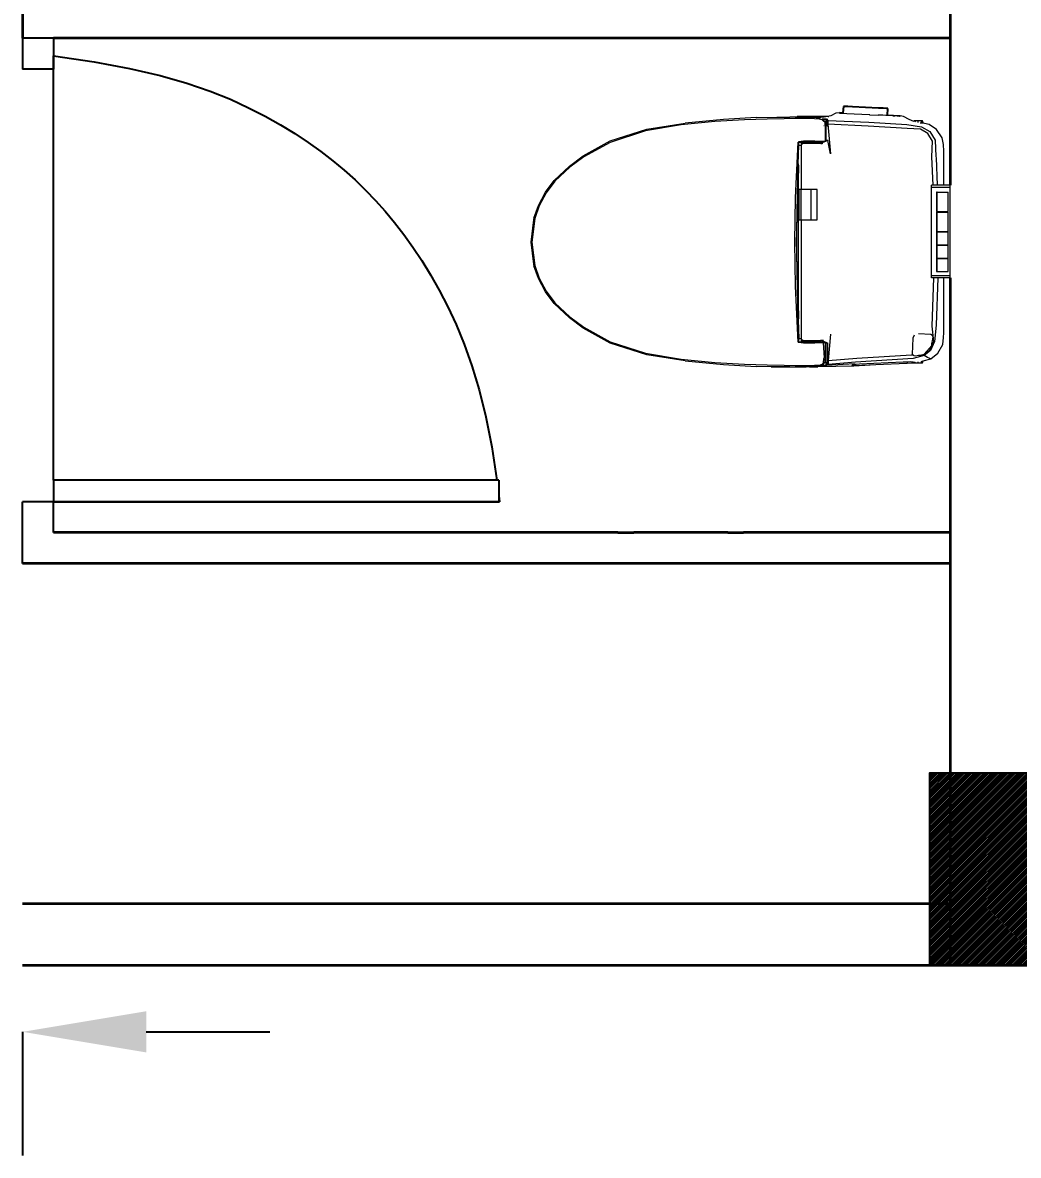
# Model space of a CAD drawing. Header units: millimetres. Extents: x 6923 to 14208, y 3430 to 4414.
# Drawn here: x 7225.9 to 7298.4, y 4083.6 to 4166.1 of the extents above; entities that cross this region are included whole.
import ezdxf

# ---------------------------------------------------------------- set-up
doc = ezdxf.new("R2010")
doc.units = ezdxf.units.MM
doc.linetypes.add('DASHED2', pattern=[0.375, 0.25, -0.125])
doc.layers.get('Defpoints').update_dxf_attribs({"color": 250})
for name, color, linetype, lineweight in [('dimension', 6, 'Continuous', 15), ('door', 104, 'Continuous', 25), ('Furniture', 252, 'Continuous', 0), ('wall', 160, 'Continuous', 35)]:
    doc.layers.add(name, color=color, linetype=linetype, lineweight=lineweight)
doc.layers.add('GRID LINE', color=12, linetype='DASHED2')
doc.layers.add('SectionCutEdges', color=7, linetype='Continuous')
doc.styles.get("Standard").update_dxf_attribs({"font": 'arial.ttf'})
doc.dimstyles.new('1 to 8', dxfattribs={"dimscale": 96, "dimtxt": 0.09375, "dimasz": 0.09375, "dimexe": 0.09375, "dimexo": 0.09375, "dimgap": 0.015625, "dimtad": 0, "dimtih": 1, "dimtoh": 1, "dimdec": 0, "dimrnd": 0.09375, "dimzin": 3, "dimdsep": 46, "dimlunit": 4, "dimtxsty": 'Standard', "dimcen": 0.09375, "dimadec": 0, "dimazin": 0, "dimtfac": 1, "dimtdec": 0, "dimtofl": 0, "dimtmove": 0, "dimatfit": 3, "dimfxl": 0.09375, "dimfxlon": 1, "dimtolj": 1, "dimtzin": 0, "dimarcsym": 0})

# ---------------------------------------------------------------- blocks, each defined once
blk = doc.blocks.new('*D50')
at = {"layer": 'Defpoints', "color": 0, "transparency": 16777216}
for p in [(7189.864, 4097.401), (7225.897, 4097.401), (7225.897, 4092.553)]:
    blk.add_point(p, dxfattribs=at)
at = {"layer": 'dimension', "color": 0, "lineweight": -2, "transparency": 16777216}
for p, q in [((7180.864, 4092.553), (7171.864, 4092.553)), ((7189.864, 4092.553), (7189.864, 4083.553)), ((7225.897, 4092.553), (7225.897, 4083.553)), ((7234.897, 4092.553), (7243.897, 4092.553))]:
    blk.add_line(p, q, dxfattribs=at)
at = {"layer": 'dimension', "color": 0, "transparency": 16777216}
for points in [[(7180.864, 4094.053), (7180.864, 4091.053), (7189.864, 4092.553)], [(7234.897, 4094.053), (7234.897, 4091.053), (7225.897, 4092.553)]]:
    blk.add_solid(points, dxfattribs=at)
at = {"layer": 'dimension', "color": 0, "transparency": 16777216, "insert": (7207.881, 4092.553), "char_height": 9, "attachment_point": 5}
blk.add_mtext('\\A1;3\'-0"', dxfattribs=at)

msp = doc.modelspace()

# ---------------------------------------------------------------- hatches: boundary and pattern name
at = {"layer": 'GRID LINE', "linetype": 'DASHED2'}
h = msp.add_hatch(dxfattribs=at)
h.set_pattern_fill('ANSI31', color=5)
h.set_pattern_definition([(45, (-8131.74327, 3611.32997), (-0.0883883476, 0.0883883476), [])])
h.paths.add_polyline_path([(7293.086, 4111.41), (7293.086, 4106.409), (7293.086, 4101.905), (7291.931, 4101.905), (7291.931, 4097.41), (7302.086, 4097.41), (7302.086, 4111.41)])
h.paths.add_polyline_path([(7293.086, 4111.41), (7291.931, 4111.41), (7291.931, 4101.905), (7293.086, 4101.905), (7293.086, 4106.409)], flags=17)
h.paths.add_polyline_path([(7303.931, 4111.41), (7302.086, 4111.41), (7302.086, 4097.41), (7303.931, 4097.41)])

# ---------------------------------------------------------------- linework, layer by layer
for p, q in [((7285.669, 4159.99), (7285.642, 4159.519)), ((7285.759, 4159.986), (7285.669, 4159.99)), ((7286.003, 4159.974), (7285.759, 4159.986)), ((7286.337, 4159.958), (7286.003, 4159.974)), ((7288.239, 4159.865), (7286.337, 4159.958)), ((7288.573, 4159.849), (7288.239, 4159.865)), ((7288.818, 4159.837), (7288.573, 4159.849)), ((7288.908, 4159.833), (7288.818, 4159.837)), ((7288.88, 4159.345), (7288.908, 4159.833))]:
    msp.add_line(p, q)
at = {"layer": 'door'}
for p, q in [((7225.897, 4164.962), (7225.897, 4162.71)), ((7228.149, 4164.962), (7225.897, 4164.962)), ((7228.149, 4164.962), (7228.149, 4162.71)), ((7228.149, 4132.758), (7228.149, 4163.668)), ((7228.149, 4162.71), (7225.897, 4162.71)), ((7260.578, 4132.758), (7228.149, 4132.758)), ((7228.149, 4132.758), (7228.149, 4131.181)), ((7260.578, 4132.758), (7260.578, 4131.181)), ((7225.897, 4126.677), (7225.897, 4131.181)), ((7228.149, 4131.181), (7225.897, 4131.181)), ((7228.149, 4128.929), (7228.149, 4131.181)), ((7228.149, 4131.181), (7260.636, 4131.181)), ((7260.578, 4131.619), (7260.636, 4131.181))]:
    msp.add_line(p, q, dxfattribs=at)
msp.add_lwpolyline([(7228.149, 4163.668), (7231.099, 4163.23), (7233.67, 4162.748), (7235.906, 4162.23), (7237.85, 4161.679), (7239.544, 4161.102), (7241.031, 4160.504), (7242.354, 4159.89), (7243.555, 4159.266), (7244.672, 4158.637), (7245.717, 4158), (7246.697, 4157.354), (7247.619, 4156.695), (7248.49, 4156.023), (7249.316, 4155.333), (7250.103, 4154.623), (7250.86, 4153.892), (7251.591, 4153.135), (7252.301, 4152.348), (7252.99, 4151.522), (7253.663, 4150.651), (7254.322, 4149.729), (7254.968, 4148.749), (7255.605, 4147.704), (7256.234, 4146.587), (7256.858, 4145.389), (7257.469, 4144.088), (7258.059, 4142.659), (7258.621, 4141.079), (7259.147, 4139.323), (7259.629, 4137.367), (7260.059, 4135.187), (7260.428, 4132.758)], dxfattribs=at)
at = {"layer": 'Furniture'}
for p, q in [((7276.951, 4159.039), (7274.152, 4158.764)), ((7278.464, 4159.004), (7276.32, 4158.887)), ((7279.319, 4159.168), (7276.951, 4159.039)), ((7280.129, 4159.045), (7278.464, 4159.004)), ((7279.319, 4159.168), (7280.821, 4159.202)), ((7281.35, 4159.088), (7280.129, 4159.045)), ((7280.821, 4159.202), (7281.763, 4159.201)), ((7282.162, 4159.095), (7281.35, 4159.088)), ((7282.453, 4159.19), (7281.763, 4159.201)), ((7282.721, 4159.102), (7282.162, 4159.095)), ((7282.309, 4159.255), (7282.326, 4159.255)), ((7284.525, 4159.255), (7282.309, 4159.255)), ((7282.326, 4159.255), (7282.371, 4159.255)), ((7282.434, 4159.255), (7282.371, 4159.255)), ((7282.521, 4159.255), (7282.434, 4159.255)), ((7282.727, 4159.189), (7282.453, 4159.19)), ((7283.179, 4159.098), (7282.721, 4159.102)), ((7282.748, 4159.241), (7282.727, 4159.189)), ((7282.821, 4159.188), (7282.727, 4159.189)), ((7282.836, 4159.241), (7282.748, 4159.241)), ((7282.821, 4159.188), (7282.836, 4159.241)), ((7282.963, 4159.188), (7282.821, 4159.188)), ((7283.046, 4159.241), (7282.836, 4159.241)), ((7283.046, 4159.185), (7282.963, 4159.188)), ((7283.046, 4159.185), (7283.046, 4159.241)), ((7283.256, 4159.241), (7283.046, 4159.241)), ((7283.266, 4159.18), (7283.046, 4159.185)), ((7283.564, 4159.1), (7283.179, 4159.098)), ((7283.274, 4159.18), (7283.256, 4159.241)), ((7283.343, 4159.241), (7283.256, 4159.241)), ((7283.274, 4159.18), (7283.266, 4159.18)), ((7283.365, 4159.177), (7283.274, 4159.18)), ((7283.364, 4159.191), (7283.343, 4159.241)), ((7284.264, 4159.204), (7283.364, 4159.191)), ((7283.367, 4159.182), (7283.364, 4159.191)), ((7283.687, 4159.174), (7283.365, 4159.177)), ((7283.564, 4159.1), (7283.905, 4159.089)), ((7283.687, 4159.174), (7283.909, 4159.158)), ((7283.905, 4159.089), (7284.091, 4159.03)), ((7283.909, 4159.158), (7283.956, 4159.155)), ((7284.032, 4159.138), (7283.956, 4159.155)), ((7284.224, 4158.907), (7284.091, 4159.03)), ((7284.125, 4159.082), (7284.433, 4159.068)), ((7284.153, 4159.069), (7284.145, 4159.074)), ((7284.185, 4159.036), (7284.153, 4159.069)), ((7284.19, 4159.031), (7284.185, 4159.036)), ((7284.388, 4159.023), (7284.19, 4159.031)), ((7284.306, 4158.913), (7284.19, 4159.031)), ((7284.224, 4158.907), (7284.306, 4158.913)), ((7284.525, 4159.255), (7284.264, 4159.204)), ((7284.306, 4158.913), (7284.351, 4158.546)), ((7284.388, 4159.023), (7284.433, 4159.068)), ((7284.388, 4159.023), (7284.396, 4157.481)), ((7284.489, 4158.924), (7284.388, 4159.023)), ((7284.433, 4159.068), (7284.537, 4158.965)), ((7284.489, 4158.924), (7284.537, 4158.965)), ((7284.517, 4158.646), (7284.489, 4158.924)), ((7284.762, 4159.302), (7284.525, 4159.255)), ((7284.557, 4159.255), (7284.525, 4159.255)), ((7284.537, 4158.965), (7287.519, 4158.835)), ((7284.537, 4158.965), (7284.538, 4158.682)), ((7284.602, 4159.255), (7284.557, 4159.255)), ((7284.557, 4159.255), (7284.602, 4159.255)), ((7284.602, 4159.255), (7284.619, 4159.255)), ((7284.619, 4159.255), (7284.602, 4159.255)), ((7285.128, 4159.484), (7284.762, 4159.302)), ((7285.363, 4159.514), (7285.128, 4159.484)), ((7285.363, 4159.514), (7285.404, 4159.496)), ((7285.41, 4159.531), (7285.404, 4159.496)), ((7285.404, 4159.496), (7285.417, 4159.49)), ((7285.442, 4159.51), (7285.41, 4159.531)), ((7285.642, 4159.519), (7285.41, 4159.531)), ((7285.417, 4159.49), (7285.439, 4159.481)), ((7285.439, 4159.481), (7285.453, 4159.475)), ((7285.48, 4159.49), (7285.442, 4159.51)), ((7285.579, 4159.463), (7285.453, 4159.475)), ((7285.531, 4159.473), (7285.48, 4159.49)), ((7285.579, 4159.463), (7285.531, 4159.473)), ((7285.59, 4159.462), (7285.579, 4159.463)), ((7285.917, 4159.445), (7285.59, 4159.462)), ((7285.64, 4159.483), (7285.64, 4159.481)), ((7285.642, 4159.519), (7285.642, 4159.517)), ((7285.642, 4159.517), (7285.642, 4159.507)), ((7287.548, 4159.379), (7285.917, 4159.445)), ((7287.586, 4159.378), (7287.548, 4159.379)), ((7287.586, 4159.378), (7288.21, 4159.35)), ((7288.21, 4159.35), (7288.21, 4159.352)), ((7288.24, 4159.349), (7288.21, 4159.35)), ((7288.544, 4159.335), (7288.24, 4159.349)), ((7288.789, 4159.324), (7288.544, 4159.335)), ((7288.764, 4159.344), (7288.79, 4159.343)), ((7288.878, 4159.321), (7288.789, 4159.324)), ((7288.79, 4159.343), (7288.88, 4159.34)), ((7288.878, 4159.321), (7288.879, 4159.324)), ((7289.265, 4159.303), (7288.878, 4159.321)), ((7289.773, 4159.297), (7288.88, 4159.345)), ((7288.88, 4159.34), (7288.88, 4159.345)), ((7289.27, 4159.303), (7289.265, 4159.303)), ((7289.27, 4159.303), (7289.276, 4159.302)), ((7289.576, 4159.278), (7289.276, 4159.302)), ((7289.276, 4159.302), (7289.407, 4159.297)), ((7289.758, 4159.251), (7289.576, 4159.278)), ((7289.714, 4159.293), (7289.644, 4159.292)), ((7289.752, 4159.295), (7289.714, 4159.293)), ((7289.773, 4159.297), (7289.752, 4159.295)), ((7289.774, 4159.263), (7289.758, 4159.251)), ((7289.774, 4159.263), (7289.773, 4159.297)), ((7289.81, 4159.288), (7289.774, 4159.263)), ((7289.775, 4159.23), (7289.775, 4159.235)), ((7289.808, 4159.231), (7289.808, 4159.227)), ((7290.051, 4159.252), (7289.81, 4159.288)), ((7290.452, 4159.031), (7290.051, 4159.252)), ((7290.81, 4158.897), (7290.452, 4159.031)), ((7290.829, 4158.945), (7290.81, 4158.897)), ((7290.916, 4158.945), (7290.829, 4158.945)), ((7290.892, 4158.857), (7290.916, 4158.945)), ((7291.127, 4158.945), (7290.916, 4158.945)), ((7291.127, 4158.805), (7291.127, 4158.945)), ((7291.337, 4158.945), (7291.127, 4158.945)), ((7291.384, 4158.78), (7291.337, 4158.945)), ((7291.424, 4158.945), (7291.337, 4158.945)), ((7291.491, 4158.78), (7291.424, 4158.945)), ((7268.68, 4157.466), (7271.355, 4158.323)), ((7271.265, 4158.207), (7268.686, 4157.366)), ((7273.864, 4158.634), (7271.265, 4158.207)), ((7271.355, 4158.323), (7274.152, 4158.764)), ((7276.32, 4158.887), (7273.864, 4158.634)), ((7284.256, 4158.584), (7284.266, 4158.584)), ((7284.263, 4158.556), (7284.259, 4158.556)), ((7284.351, 4158.546), (7284.335, 4157.454)), ((7284.516, 4158.544), (7284.517, 4158.646)), ((7284.516, 4158.544), (7284.538, 4158.543)), ((7284.538, 4158.682), (7284.726, 4156.526)), ((7287.484, 4158.557), (7284.538, 4158.682)), ((7290.323, 4158.377), (7287.484, 4158.557)), ((7287.519, 4158.835), (7290.286, 4158.661)), ((7290.286, 4158.661), (7291.361, 4158.508)), ((7291.281, 4158.325), (7290.323, 4158.377)), ((7290.804, 4158.882), (7290.81, 4158.897)), ((7291.256, 4158.78), (7291.362, 4158.78)), ((7291.828, 4158.022), (7291.281, 4158.325)), ((7291.361, 4158.508), (7291.975, 4158.164)), ((7291.921, 4158.664), (7291.362, 4158.78)), ((7291.362, 4158.78), (7291.384, 4158.78)), ((7291.384, 4158.78), (7291.491, 4158.78)), ((7292.457, 4158.301), (7291.921, 4158.664)), ((7291.975, 4158.164), (7292.347, 4157.514)), ((7292.854, 4157.693), (7292.457, 4158.301)), ((7266.72, 4156.377), (7268.68, 4157.466)), ((7268.686, 4157.366), (7266.761, 4156.303)), ((7282.191, 4153.314), (7282.382, 4157.391)), ((7282.414, 4157.395), (7282.382, 4157.391)), ((7282.424, 4157.397), (7282.414, 4157.395)), ((7282.761, 4157.444), (7282.424, 4157.397)), ((7282.424, 4157.397), (7282.433, 4157.371)), ((7282.427, 4157.147), (7282.433, 4157.371)), ((7282.433, 4157.371), (7282.86, 4157.378)), ((7282.576, 4157.297), (7282.605, 4157.297)), ((7282.594, 4157.13), (7282.699, 4157.289)), ((7283.479, 4157.31), (7282.605, 4157.297)), ((7282.605, 4157.297), (7282.699, 4157.289)), ((7282.699, 4157.289), (7283.361, 4157.297)), ((7282.756, 4157.39), (7282.842, 4157.39)), ((7283.253, 4157.444), (7282.761, 4157.444)), ((7282.842, 4157.39), (7283.044, 4157.39)), ((7282.86, 4157.378), (7283.106, 4157.378)), ((7283.044, 4157.39), (7283.132, 4157.39)), ((7283.106, 4157.378), (7283.432, 4157.378)), ((7283.132, 4157.39), (7283.171, 4157.39)), ((7283.171, 4157.39), (7283.192, 4157.39)), ((7283.192, 4157.39), (7283.461, 4157.39)), ((7283.591, 4157.444), (7283.253, 4157.444)), ((7283.361, 4157.297), (7284.028, 4157.289)), ((7283.432, 4157.378), (7283.716, 4157.378)), ((7283.461, 4157.39), (7283.599, 4157.39)), ((7283.591, 4157.444), (7283.936, 4157.444)), ((7283.599, 4157.39), (7283.694, 4157.39)), ((7283.694, 4157.39), (7283.756, 4157.39)), ((7283.716, 4157.378), (7283.913, 4157.378)), ((7283.756, 4157.39), (7283.804, 4157.39)), ((7283.804, 4157.39), (7283.966, 4157.39)), ((7283.913, 4157.378), (7283.954, 4157.378)), ((7283.936, 4157.444), (7284.21, 4157.444)), ((7283.954, 4157.378), (7284.071, 4157.378)), ((7283.966, 4157.39), (7283.969, 4157.39)), ((7283.969, 4157.39), (7284.096, 4157.39)), ((7284.028, 4157.289), (7284.038, 4157.289)), ((7284.038, 4157.289), (7284.118, 4157.29)), ((7284.071, 4157.378), (7284.113, 4157.39)), ((7284.096, 4157.39), (7284.113, 4157.39)), ((7284.113, 4157.39), (7284.194, 4157.39)), ((7284.537, 4157.505), (7284.118, 4157.335)), ((7284.118, 4157.355), (7284.194, 4157.39)), ((7284.118, 4157.355), (7284.118, 4157.335)), ((7284.118, 4157.335), (7284.118, 4157.31)), ((7284.118, 4157.31), (7284.118, 4157.302)), ((7284.118, 4157.302), (7284.118, 4157.29)), ((7284.118, 4157.29), (7284.118, 4157.264)), ((7284.194, 4157.39), (7284.241, 4157.411)), ((7284.21, 4157.444), (7284.241, 4157.444)), ((7284.241, 4157.426), (7284.303, 4157.444)), ((7284.241, 4157.444), (7284.303, 4157.444)), ((7284.241, 4157.42), (7284.288, 4157.432)), ((7284.241, 4157.411), (7284.288, 4157.432)), ((7284.288, 4157.432), (7284.314, 4157.444)), ((7284.303, 4157.444), (7284.314, 4157.444)), ((7284.314, 4157.444), (7284.335, 4157.454)), ((7284.335, 4157.454), (7284.396, 4157.481)), ((7284.396, 4157.481), (7284.479, 4157.519)), ((7284.479, 4157.519), (7284.484, 4157.521)), ((7284.484, 4157.521), (7284.486, 4157.522)), ((7284.486, 4157.522), (7284.504, 4157.53)), ((7284.537, 4157.505), (7284.504, 4157.53)), ((7284.726, 4156.526), (7284.537, 4157.505)), ((7292.152, 4157.449), (7291.828, 4158.022)), ((7292.121, 4156.309), (7292.152, 4157.449)), ((7292.347, 4157.514), (7292.41, 4156.333)), ((7292.958, 4157.212), (7292.854, 4157.693)), ((7282.388, 4155.797), (7282.425, 4157.13)), ((7282.425, 4157.13), (7282.427, 4157.147)), ((7282.454, 4157.13), (7282.425, 4157.13)), ((7282.594, 4157.13), (7282.454, 4157.13)), ((7282.594, 4157.13), (7282.594, 4153.929)), ((7292.991, 4156.719), (7292.958, 4157.212)), ((7292.991, 4154.234), (7292.991, 4156.719)), ((7264.607, 4154.592), (7265.715, 4155.634)), ((7265.715, 4155.634), (7266.72, 4156.377)), ((7266.761, 4156.303), (7265.748, 4155.559)), ((7282.322, 4153.462), (7282.388, 4155.797)), ((7282.388, 4155.797), (7282.392, 4155.631)), ((7282.392, 4155.111), (7282.388, 4155.797)), ((7282.392, 4155.631), (7282.392, 4155.111)), ((7292.199, 4154.234), (7292.121, 4156.309)), ((7292.41, 4156.333), (7292.42, 4156.227)), ((7292.42, 4156.227), (7292.489, 4154.234)), ((7265.748, 4155.559), (7264.659, 4154.547)), ((7282.399, 4153.929), (7282.392, 4155.111)), ((7263.979, 4153.743), (7264.607, 4154.592)), ((7264.659, 4154.547), (7264.025, 4153.692)), ((7292.098, 4154.102), (7292.098, 4154.234)), ((7292.199, 4154.234), (7292.098, 4154.234)), ((7292.098, 4153.719), (7292.098, 4154.102)), ((7292.098, 4154.102), (7293.458, 4154.102)), ((7292.398, 4154.234), (7292.199, 4154.234)), ((7292.489, 4154.234), (7292.398, 4154.234)), ((7292.502, 4154.234), (7292.489, 4154.234)), ((7292.682, 4154.234), (7292.502, 4154.234)), ((7292.726, 4154.234), (7292.682, 4154.234)), ((7292.842, 4154.234), (7292.726, 4154.234)), ((7292.906, 4154.234), (7292.842, 4154.234)), ((7292.93, 4154.234), (7292.906, 4154.234)), ((7292.949, 4154.234), (7292.93, 4154.234)), ((7292.956, 4154.234), (7292.949, 4154.234)), ((7292.991, 4154.234), (7292.956, 4154.234)), ((7293.458, 4154.234), (7292.991, 4154.234)), ((7293.458, 4154.102), (7293.458, 4154.234)), ((7293.458, 4153.719), (7293.458, 4154.102)), ((7263.46, 4152.761), (7263.979, 4153.743)), ((7264.025, 4153.692), (7263.522, 4152.742)), ((7282.134, 4150.103), (7282.191, 4153.314)), ((7282.307, 4153.395), (7282.291, 4152.356)), ((7282.301, 4152.212), (7282.321, 4153.4)), ((7282.321, 4153.4), (7282.322, 4153.462)), ((7282.442, 4153.929), (7282.399, 4153.929)), ((7282.401, 4153.434), (7282.399, 4153.929)), ((7282.399, 4151.722), (7282.401, 4153.434)), ((7282.442, 4151.722), (7282.442, 4153.929)), ((7282.455, 4153.929), (7282.442, 4153.929)), ((7282.585, 4153.929), (7282.455, 4153.929)), ((7282.585, 4151.722), (7282.585, 4153.929)), ((7282.594, 4153.929), (7282.585, 4153.929)), ((7283.336, 4153.929), (7282.594, 4153.929)), ((7283.336, 4151.722), (7283.336, 4153.929)), ((7283.346, 4153.929), (7283.336, 4153.929)), ((7283.757, 4153.929), (7283.346, 4153.929)), ((7283.757, 4151.722), (7283.757, 4153.929)), ((7292.098, 4150.121), (7292.098, 4153.719)), ((7292.502, 4153.743), (7292.452, 4153.743)), ((7292.452, 4153.743), (7292.452, 4153.719)), ((7292.452, 4153.719), (7292.452, 4152.317)), ((7292.502, 4153.743), (7293.29, 4153.743)), ((7292.502, 4153.719), (7292.502, 4153.743)), ((7292.502, 4152.317), (7292.502, 4153.719)), ((7293.29, 4153.719), (7293.29, 4153.743)), ((7293.29, 4152.317), (7293.29, 4153.719)), ((7293.458, 4147.993), (7293.458, 4153.719)), ((7263.126, 4151.831), (7263.46, 4152.761)), ((7263.522, 4152.742), (7263.189, 4151.808)), ((7282.291, 4152.356), (7282.268, 4150.79)), ((7292.452, 4152.317), (7292.502, 4152.317)), ((7292.502, 4152.317), (7293.29, 4152.317)), ((7263.111, 4151.727), (7262.901, 4150.103)), ((7263.189, 4151.808), (7262.985, 4150.103)), ((7263.126, 4151.831), (7263.111, 4151.727)), ((7282.277, 4150.79), (7282.301, 4152.212)), ((7282.398, 4150.79), (7282.399, 4151.722)), ((7282.399, 4151.722), (7282.442, 4151.722)), ((7282.442, 4151.722), (7282.455, 4151.722)), ((7282.455, 4151.722), (7282.585, 4151.722)), ((7282.585, 4151.722), (7282.594, 4151.722)), ((7282.594, 4151.722), (7282.594, 4143.077)), ((7282.594, 4151.722), (7283.336, 4151.722)), ((7283.336, 4151.722), (7283.346, 4151.722)), ((7283.346, 4151.722), (7283.757, 4151.722)), ((7292.502, 4152.287), (7292.452, 4152.287)), ((7292.452, 4152.287), (7292.452, 4150.861)), ((7292.502, 4150.861), (7292.502, 4152.287)), ((7292.502, 4152.287), (7293.29, 4152.287)), ((7293.29, 4150.861), (7293.29, 4152.287)), ((7282.268, 4150.79), (7282.258, 4150.103)), ((7282.266, 4150.103), (7282.277, 4150.79)), ((7282.398, 4150.376), (7282.398, 4150.79)), ((7292.452, 4150.861), (7292.502, 4150.861)), ((7292.502, 4150.835), (7292.452, 4150.835)), ((7292.452, 4150.835), (7292.452, 4149.893)), ((7292.502, 4150.861), (7293.29, 4150.861)), ((7292.502, 4149.893), (7292.502, 4150.835)), ((7292.502, 4150.835), (7293.29, 4150.835)), ((7293.29, 4149.893), (7293.29, 4150.835)), ((7262.901, 4150.103), (7263.111, 4148.48)), ((7262.985, 4150.103), (7263.189, 4148.399)), ((7282.191, 4146.893), (7282.134, 4150.103)), ((7282.258, 4150.103), (7282.268, 4149.417)), ((7282.277, 4149.417), (7282.266, 4150.103)), ((7282.398, 4150.104), (7282.398, 4150.376)), ((7282.398, 4149.417), (7282.398, 4150.104)), ((7292.098, 4147.993), (7292.098, 4150.121)), ((7292.452, 4149.893), (7292.502, 4149.893)), ((7292.502, 4149.872), (7292.452, 4149.872)), ((7292.452, 4149.872), (7292.452, 4148.93)), ((7292.502, 4149.893), (7293.29, 4149.893)), ((7292.502, 4148.93), (7292.502, 4149.872)), ((7292.502, 4149.872), (7293.29, 4149.872)), ((7293.29, 4148.93), (7293.29, 4149.872)), ((7282.268, 4149.417), (7282.291, 4147.851)), ((7282.301, 4147.995), (7282.277, 4149.417)), ((7282.401, 4146.773), (7282.398, 4149.417)), ((7263.111, 4148.48), (7263.126, 4148.376)), ((7263.46, 4147.445), (7263.126, 4148.376)), ((7263.189, 4148.399), (7263.522, 4147.465)), ((7292.452, 4148.93), (7292.502, 4148.93)), ((7292.502, 4148.899), (7292.452, 4148.899)), ((7292.452, 4148.899), (7292.452, 4147.993)), ((7292.502, 4148.93), (7293.29, 4148.93)), ((7292.502, 4148.899), (7293.29, 4148.899)), ((7292.502, 4147.993), (7292.502, 4148.899)), ((7293.29, 4147.993), (7293.29, 4148.899)), ((7263.979, 4146.464), (7263.46, 4147.445)), ((7263.522, 4147.465), (7264.025, 4146.515)), ((7282.291, 4147.851), (7282.307, 4146.812)), ((7282.321, 4146.807), (7282.301, 4147.995)), ((7292.098, 4147.646), (7292.098, 4147.993)), ((7292.098, 4147.495), (7292.098, 4147.646)), ((7293.458, 4147.646), (7292.098, 4147.646)), ((7292.256, 4147.495), (7292.098, 4147.495)), ((7292.129, 4143.973), (7292.256, 4147.495)), ((7292.414, 4147.495), (7292.256, 4147.495)), ((7292.54, 4147.495), (7292.414, 4147.495)), ((7292.54, 4147.495), (7292.426, 4144.048)), ((7292.452, 4147.993), (7292.452, 4147.957)), ((7292.452, 4147.957), (7292.502, 4147.957)), ((7292.502, 4147.957), (7292.502, 4147.993)), ((7292.502, 4147.957), (7293.29, 4147.957)), ((7292.563, 4147.495), (7292.54, 4147.495)), ((7292.668, 4147.495), (7292.563, 4147.495)), ((7292.753, 4147.495), (7292.668, 4147.495)), ((7292.831, 4147.495), (7292.753, 4147.495)), ((7292.876, 4147.495), (7292.831, 4147.495)), ((7292.923, 4147.495), (7292.876, 4147.495)), ((7292.946, 4147.495), (7292.923, 4147.495)), ((7292.978, 4147.495), (7292.946, 4147.495)), ((7292.991, 4147.495), (7292.978, 4147.495)), ((7292.991, 4143.494), (7292.991, 4147.495)), ((7293.458, 4147.495), (7292.991, 4147.495)), ((7293.29, 4147.957), (7293.29, 4147.993)), ((7293.458, 4147.646), (7293.458, 4147.993)), ((7293.458, 4147.495), (7293.458, 4147.646)), ((7282.382, 4142.816), (7282.191, 4146.893)), ((7282.322, 4146.745), (7282.321, 4146.807)), ((7282.388, 4144.41), (7282.322, 4146.745)), ((7282.392, 4145.096), (7282.401, 4146.773)), ((7264.607, 4145.615), (7263.979, 4146.464)), ((7264.025, 4146.515), (7264.659, 4145.66)), ((7265.715, 4144.573), (7264.607, 4145.615)), ((7264.659, 4145.66), (7265.748, 4144.648)), ((7282.388, 4144.41), (7282.392, 4145.096)), ((7282.392, 4145.096), (7282.392, 4144.575)), ((7266.72, 4143.829), (7265.715, 4144.573)), ((7265.748, 4144.648), (7266.761, 4143.903)), ((7282.392, 4144.575), (7282.388, 4144.41)), ((7282.388, 4144.41), (7282.426, 4143.077)), ((7268.68, 4142.741), (7266.72, 4143.829)), ((7266.761, 4143.903), (7268.686, 4142.841)), ((7284.727, 4143.377), (7284.558, 4141.468)), ((7290.833, 4143.323), (7290.718, 4143.102)), ((7292.032, 4143.374), (7291.135, 4143.405)), ((7292.161, 4143.299), (7292.032, 4143.374)), ((7292.257, 4142.865), (7292.129, 4143.973)), ((7292.218, 4143.165), (7292.161, 4143.299)), ((7292.426, 4144.048), (7292.306, 4142.851)), ((7292.965, 4143.136), (7292.991, 4143.494)), ((7271.355, 4141.884), (7268.68, 4142.741)), ((7268.686, 4142.841), (7271.265, 4142)), ((7282.382, 4142.816), (7282.414, 4142.812)), ((7282.414, 4142.812), (7282.424, 4142.81)), ((7282.433, 4142.836), (7282.424, 4142.81)), ((7282.424, 4142.81), (7282.761, 4142.763)), ((7282.426, 4143.077), (7282.455, 4143.077)), ((7282.427, 4143.06), (7282.426, 4143.077)), ((7282.433, 4142.836), (7282.427, 4143.06)), ((7282.433, 4142.836), (7282.721, 4142.831)), ((7282.455, 4143.077), (7282.594, 4143.077)), ((7282.605, 4142.91), (7282.576, 4142.91)), ((7282.699, 4142.918), (7282.594, 4143.077)), ((7282.699, 4142.918), (7282.605, 4142.91)), ((7282.738, 4142.908), (7282.605, 4142.91)), ((7282.741, 4142.918), (7282.699, 4142.918)), ((7282.86, 4142.829), (7282.721, 4142.831)), ((7283.479, 4142.897), (7282.738, 4142.908)), ((7283.361, 4142.91), (7282.741, 4142.918)), ((7282.842, 4142.817), (7282.756, 4142.817)), ((7282.761, 4142.763), (7283.253, 4142.763)), ((7283.044, 4142.817), (7282.842, 4142.817)), ((7283.106, 4142.829), (7282.86, 4142.829)), ((7283.132, 4142.817), (7283.044, 4142.817)), ((7283.432, 4142.829), (7283.106, 4142.829)), ((7283.171, 4142.817), (7283.132, 4142.817)), ((7283.192, 4142.817), (7283.171, 4142.817)), ((7283.461, 4142.817), (7283.192, 4142.817)), ((7283.253, 4142.763), (7283.591, 4142.763)), ((7284.01, 4142.918), (7283.361, 4142.91)), ((7283.716, 4142.829), (7283.432, 4142.829)), ((7283.599, 4142.817), (7283.461, 4142.817)), ((7283.578, 4142.897), (7283.479, 4142.897)), ((7283.936, 4142.763), (7283.591, 4142.763)), ((7283.694, 4142.817), (7283.599, 4142.817)), ((7283.756, 4142.817), (7283.694, 4142.817)), ((7283.913, 4142.829), (7283.716, 4142.829)), ((7283.804, 4142.817), (7283.756, 4142.817)), ((7283.966, 4142.817), (7283.804, 4142.817)), ((7283.929, 4142.829), (7283.913, 4142.829)), ((7284.071, 4142.829), (7283.929, 4142.829)), ((7284.21, 4142.763), (7283.936, 4142.763)), ((7283.969, 4142.817), (7283.966, 4142.817)), ((7284.096, 4142.817), (7283.969, 4142.817)), ((7284.028, 4142.918), (7284.01, 4142.918)), ((7284.171, 4142.916), (7284.028, 4142.918)), ((7284.113, 4142.817), (7284.071, 4142.829)), ((7284.113, 4142.817), (7284.096, 4142.817)), ((7284.113, 4142.817), (7284.241, 4142.817)), ((7284.171, 4142.985), (7284.171, 4142.957)), ((7284.171, 4142.957), (7284.171, 4142.916)), ((7284.171, 4142.916), (7284.171, 4142.893)), ((7284.171, 4142.893), (7284.537, 4142.733)), ((7284.177, 4142.855), (7284.171, 4142.893)), ((7284.268, 4142.817), (7284.177, 4142.855)), ((7284.21, 4142.763), (7284.261, 4141.671)), ((7284.241, 4142.763), (7284.21, 4142.763)), ((7284.241, 4142.817), (7284.268, 4142.817)), ((7284.315, 4142.768), (7284.241, 4142.786)), ((7284.303, 4142.763), (7284.241, 4142.78)), ((7284.303, 4142.763), (7284.241, 4142.763)), ((7284.315, 4142.797), (7284.268, 4142.817)), ((7284.315, 4142.763), (7284.303, 4142.763)), ((7284.315, 4142.797), (7284.315, 4142.768)), ((7284.396, 4142.763), (7284.315, 4142.797)), ((7284.335, 4142.763), (7284.315, 4142.768)), ((7284.315, 4142.768), (7284.315, 4142.763)), ((7284.335, 4142.763), (7284.315, 4142.763)), ((7284.335, 4142.763), (7284.351, 4141.661)), ((7284.396, 4142.763), (7284.39, 4141.141)), ((7284.428, 4142.75), (7284.396, 4142.763)), ((7284.485, 4142.726), (7284.428, 4142.75)), ((7284.485, 4142.726), (7284.487, 4142.725)), ((7284.487, 4142.725), (7284.504, 4142.718)), ((7284.504, 4142.718), (7284.537, 4142.733)), ((7284.533, 4141.662), (7284.537, 4142.733)), ((7290.718, 4143.102), (7290.678, 4141.94)), ((7291.737, 4142.146), (7292.101, 4142.568)), ((7291.966, 4142.228), (7292.257, 4142.865)), ((7292.306, 4142.851), (7292.006, 4142.198)), ((7292.101, 4142.568), (7292.123, 4142.68)), ((7292.123, 4142.68), (7292.146, 4142.798)), ((7292.146, 4142.798), (7292.166, 4142.901)), ((7292.166, 4142.901), (7292.218, 4143.165)), ((7292.306, 4142.851), (7292.257, 4142.865)), ((7292.546, 4142.013), (7292.91, 4142.638)), ((7292.91, 4142.638), (7292.965, 4143.136)), ((7271.265, 4142), (7273.864, 4141.573)), ((7274.152, 4141.443), (7271.355, 4141.884)), ((7284.224, 4141.299), (7284.256, 4141.623)), ((7284.256, 4141.623), (7284.259, 4141.651)), ((7284.266, 4141.623), (7284.256, 4141.623)), ((7284.259, 4141.651), (7284.261, 4141.671)), ((7284.259, 4141.651), (7284.263, 4141.651)), ((7284.351, 4141.661), (7284.306, 4141.294)), ((7284.533, 4141.662), (7284.527, 4141.661)), ((7284.533, 4141.503), (7284.533, 4141.662)), ((7284.558, 4141.468), (7286.661, 4141.637)), ((7290.746, 4141.604), (7286.564, 4141.358)), ((7286.661, 4141.637), (7290.637, 4141.875)), ((7290.637, 4141.875), (7290.744, 4141.874)), ((7290.678, 4141.94), (7290.703, 4141.915)), ((7290.703, 4141.915), (7290.744, 4141.874)), ((7290.744, 4141.874), (7290.749, 4141.869)), ((7291.56, 4141.824), (7290.746, 4141.604)), ((7290.749, 4141.869), (7290.792, 4141.826)), ((7290.792, 4141.826), (7290.931, 4141.802)), ((7290.931, 4141.802), (7291.146, 4141.847)), ((7291.146, 4141.847), (7291.254, 4141.869)), ((7291.254, 4141.869), (7291.553, 4141.932)), ((7291.254, 4141.869), (7291.536, 4141.867)), ((7291.479, 4141.436), (7292.041, 4141.598)), ((7291.536, 4141.867), (7291.966, 4142.228)), ((7291.536, 4141.867), (7291.56, 4141.824)), ((7291.553, 4141.932), (7291.737, 4142.146)), ((7292.006, 4142.198), (7291.56, 4141.824)), ((7291.802, 4141.685), (7291.56, 4141.824)), ((7292.041, 4141.598), (7291.802, 4141.685)), ((7292.041, 4141.598), (7292.546, 4142.013)), ((7273.864, 4141.573), (7276.32, 4141.32)), ((7274.152, 4141.443), (7276.951, 4141.167)), ((7276.32, 4141.32), (7278.464, 4141.203)), ((7276.951, 4141.167), (7279.319, 4141.039)), ((7278.464, 4141.203), (7280.129, 4141.162)), ((7280.444, 4141.014), (7279.319, 4141.039)), ((7280.129, 4141.162), (7281.35, 4141.119)), ((7280.454, 4140.992), (7280.444, 4141.014)), ((7280.448, 4141.014), (7280.444, 4141.014)), ((7280.448, 4141.014), (7280.454, 4141.003)), ((7280.453, 4141.013), (7280.448, 4141.014)), ((7280.453, 4141.013), (7280.454, 4141.003)), ((7280.821, 4141.005), (7280.453, 4141.013)), ((7281.119, 4141.005), (7280.454, 4140.992)), ((7280.454, 4141.003), (7280.454, 4140.992)), ((7280.466, 4140.98), (7280.454, 4140.992)), ((7280.466, 4140.98), (7282.453, 4141.017)), ((7281.119, 4141.005), (7280.821, 4141.005)), ((7281.3, 4141.006), (7281.119, 4141.005)), ((7281.763, 4141.006), (7281.3, 4141.006)), ((7281.35, 4141.119), (7282.162, 4141.111)), ((7281.763, 4141.006), (7282.453, 4141.017)), ((7282.162, 4141.111), (7282.721, 4141.104)), ((7282.453, 4141.017), (7282.963, 4141.019)), ((7282.721, 4141.104), (7283.179, 4141.109)), ((7282.963, 4141.019), (7283.199, 4141.025)), ((7283.179, 4141.109), (7283.564, 4141.107)), ((7283.199, 4141.025), (7283.288, 4141.028)), ((7283.199, 4141.025), (7283.208, 4141.002)), ((7283.208, 4141.002), (7283.295, 4141.002)), ((7283.288, 4141.028), (7283.365, 4141.03)), ((7283.295, 4141.002), (7283.288, 4141.028)), ((7283.295, 4141.002), (7283.505, 4141.002)), ((7283.365, 4141.03), (7283.505, 4141.031)), ((7283.505, 4141.031), (7283.687, 4141.033)), ((7283.505, 4141.002), (7283.505, 4141.031)), ((7283.505, 4141.002), (7283.716, 4141.002)), ((7283.905, 4141.118), (7283.564, 4141.107)), ((7283.725, 4141.036), (7283.687, 4141.033)), ((7283.716, 4141.002), (7283.725, 4141.036)), ((7283.716, 4141.002), (7283.803, 4141.002)), ((7283.777, 4141.039), (7283.725, 4141.036)), ((7283.819, 4141.042), (7283.777, 4141.039)), ((7283.777, 4141.039), (7283.818, 4141.04)), ((7283.803, 4141.002), (7283.818, 4141.04)), ((7283.818, 4141.04), (7286.442, 4141.087)), ((7283.818, 4141.04), (7283.819, 4141.042)), ((7283.884, 4141.047), (7283.819, 4141.042)), ((7283.956, 4141.052), (7283.884, 4141.047)), ((7284.091, 4141.176), (7283.905, 4141.118)), ((7283.956, 4141.052), (7283.958, 4141.053)), ((7283.958, 4141.053), (7283.961, 4141.053)), ((7283.961, 4141.053), (7284.033, 4141.085)), ((7284.431, 4141.098), (7284.033, 4141.085)), ((7284.091, 4141.176), (7284.224, 4141.299)), ((7284.142, 4141.132), (7284.145, 4141.133)), ((7284.145, 4141.133), (7284.39, 4141.141)), ((7284.145, 4141.133), (7284.153, 4141.138)), ((7284.153, 4141.138), (7284.306, 4141.294)), ((7284.306, 4141.294), (7284.224, 4141.299)), ((7284.39, 4141.141), (7284.504, 4141.227)), ((7284.39, 4141.141), (7284.431, 4141.098)), ((7286.488, 4141.23), (7284.431, 4141.098)), ((7284.552, 4141.188), (7284.431, 4141.098)), ((7284.504, 4141.227), (7284.533, 4141.503)), ((7284.552, 4141.188), (7284.504, 4141.227)), ((7284.533, 4141.503), (7284.558, 4141.468)), ((7284.558, 4141.468), (7284.552, 4141.188)), ((7286.564, 4141.358), (7284.552, 4141.188)), ((7286.363, 4141.171), (7286.276, 4141.16)), ((7286.276, 4141.16), (7286.317, 4141.117)), ((7286.317, 4141.117), (7286.351, 4141.111)), ((7286.351, 4141.111), (7286.45, 4141.113)), ((7286.471, 4141.177), (7286.363, 4141.171)), ((7286.442, 4141.087), (7288.046, 4141.178)), ((7286.45, 4141.113), (7286.602, 4141.116)), ((7286.593, 4141.187), (7286.471, 4141.177)), ((7286.839, 4141.2), (7286.593, 4141.187)), ((7286.602, 4141.116), (7287.017, 4141.132)), ((7288.925, 4141.295), (7286.839, 4141.2)), ((7287.017, 4141.132), (7288.046, 4141.178)), ((7288.046, 4141.178), (7290.302, 4141.277)), ((7290.027, 4141.345), (7288.925, 4141.295)), ((7290.358, 4141.357), (7290.027, 4141.345)), ((7290.302, 4141.277), (7290.307, 4141.278)), ((7290.307, 4141.278), (7290.62, 4141.293)), ((7290.573, 4141.362), (7290.358, 4141.357)), ((7290.668, 4141.359), (7290.573, 4141.362)), ((7290.62, 4141.293), (7290.825, 4141.31)), ((7290.748, 4141.343), (7290.668, 4141.359)), ((7290.802, 4141.333), (7290.748, 4141.343)), ((7290.802, 4141.333), (7290.816, 4141.334)), ((7290.817, 4141.33), (7290.802, 4141.333)), ((7290.809, 4141.35), (7290.811, 4141.345)), ((7290.811, 4141.345), (7290.816, 4141.334)), ((7290.816, 4141.334), (7290.905, 4141.339)), ((7290.816, 4141.334), (7290.817, 4141.33)), ((7290.864, 4141.321), (7290.817, 4141.33)), ((7290.825, 4141.31), (7290.829, 4141.3)), ((7290.825, 4141.31), (7290.832, 4141.31)), ((7290.829, 4141.3), (7290.916, 4141.3)), ((7290.832, 4141.31), (7290.864, 4141.321)), ((7290.903, 4141.347), (7290.9, 4141.359)), ((7290.905, 4141.339), (7290.903, 4141.347)), ((7290.916, 4141.3), (7290.905, 4141.339)), ((7290.916, 4141.3), (7291.127, 4141.3)), ((7291.127, 4141.3), (7291.127, 4141.378)), ((7291.127, 4141.3), (7291.337, 4141.3)), ((7291.337, 4141.3), (7291.379, 4141.447)), ((7291.337, 4141.3), (7291.424, 4141.3)), ((7291.424, 4141.3), (7291.479, 4141.436)), ((7291.479, 4141.436), (7291.49, 4141.464))]:
    msp.add_line(p, q, dxfattribs=at)
at = {"layer": 'GRID LINE', "color": 5, "linetype": 'ByBlock'}
msp.add_lwpolyline([(7291.931, 4097.41), (7303.931, 4097.41), (7303.931, 4111.41), (7291.931, 4111.41)], close=True, dxfattribs=at)
at = {"layer": 'SectionCutEdges'}
msp.add_line((7260.578, 4131.181), (7228.149, 4131.181), dxfattribs=at)
at = {"layer": 'wall'}
for p, q in [((7225.897, 4167.214), (7225.897, 4164.962)), ((7293.458, 4167.214), (7293.458, 4164.962)), ((7293.458, 4164.962), (7228.149, 4164.962)), ((7293.458, 4164.962), (7293.458, 4154.234)), ((7293.458, 4147.495), (7293.458, 4128.929)), ((7269.255, 4128.929), (7228.149, 4128.929)), ((7269.255, 4128.929), (7269.342, 4128.929)), ((7269.342, 4128.929), (7269.59, 4128.929)), ((7269.59, 4128.929), (7269.961, 4128.929)), ((7269.961, 4128.929), (7270.399, 4128.929)), ((7270.837, 4128.929), (7270.399, 4128.929)), ((7271.208, 4128.929), (7270.837, 4128.929)), ((7271.456, 4128.929), (7271.208, 4128.929)), ((7271.543, 4128.929), (7271.456, 4128.929)), ((7277.264, 4128.929), (7271.543, 4128.929)), ((7277.264, 4128.929), (7277.351, 4128.929)), ((7277.351, 4128.929), (7277.599, 4128.929)), ((7277.599, 4128.929), (7277.97, 4128.929)), ((7277.97, 4128.929), (7278.408, 4128.929)), ((7278.845, 4128.929), (7278.408, 4128.929)), ((7279.217, 4128.929), (7278.845, 4128.929)), ((7279.465, 4128.929), (7279.217, 4128.929)), ((7279.552, 4128.929), (7279.465, 4128.929)), ((7293.458, 4128.929), (7279.552, 4128.929)), ((7293.458, 4128.929), (7293.458, 4126.677)), ((7293.458, 4126.677), (7225.897, 4126.677)), ((7293.458, 4126.677), (7293.458, 4106.409)), ((7293.458, 4106.409), (7293.458, 4101.905)), ((7225.897, 4101.905), (7293.458, 4101.905)), ((7293.458, 4101.905), (7293.458, 4097.401)), ((7225.897, 4097.401), (7293.458, 4097.401)), ((7293.458, 4097.401), (7302.466, 4097.401))]:
    msp.add_line(p, q, dxfattribs=at)

# ---------------------------------------------------------------- dimensions: what is measured, and where the dimension line sits
at = {"layer": 'dimension', "color": 219, "true_color": 0x642165}
dim = msp.add_linear_dim(base=(7225.897, 4092.553), p1=(7189.864, 4097.401), p2=(7225.897, 4097.401), dimstyle='1 to 8', dxfattribs=at)
dim.commit()
dim.dimension.update_dxf_attribs({"geometry": '*D50', "text_midpoint": (7207.881, 4092.553)})

doc.saveas('drawing.dxf')
